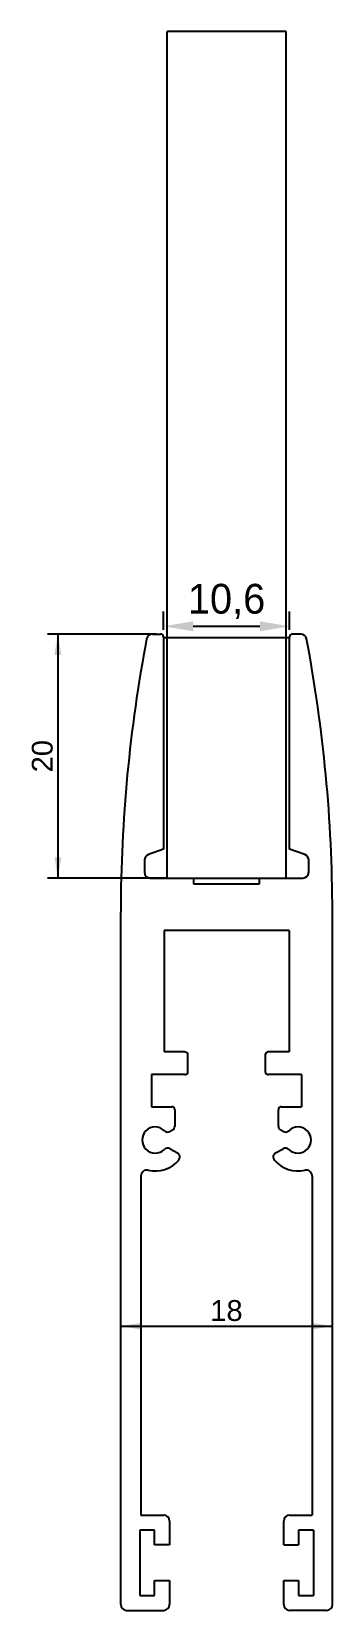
# Model space of a CAD drawing. Header units: millimetres. Extents: x -152 to 557, y 15 to 288.
# Drawn here: x -151.9 to -126.6, y 118.9 to 251.5 of the extents above; entities that cross this region are included whole.
import ezdxf
from ezdxf.enums import TextEntityAlignment as Align

# ---------------------------------------------------------------- set-up
doc = ezdxf.new("R2010")
doc.units = ezdxf.units.MM
for name, color, linetype in [('Default', 7, 'Continuous'), ('PINZA_ANTA_1', 7, 'Continuous'), ('VETRO_INIZIALE', 7, 'Continuous')]:
    doc.layers.add(name, color=color, linetype=linetype)
doc.styles.add('SEACAD_Arial', font='arial.ttf')
doc.dimstyles.new('ISO', dxfattribs={"dimtxt": 1.75, "dimasz": 1.75, "dimexe": 0.875, "dimexo": 0, "dimgap": 0.4375, "dimtad": 1, "dimtxsty": 'SEACAD_Arial', "dimblk1": '_SE_FILLED', "dimblk2": '_SE_FILLED', "dimsah": 1, "dimcen": 0.875, "dimadec": 0, "dimazin": 0, "dimtfac": 0.5, "dimtdec": 3, "dimtmove": 0, "dimatfit": 3, "dimfxl": 1, "dimarcsym": 0})
doc.dimstyles.new('ISO-25', dxfattribs={"dimtxt": 2.5, "dimasz": 2.5, "dimexe": 1.25, "dimexo": 0.625, "dimtad": 1, "dimtxsty": 'Standard', "dimcen": 2.5, "dimadec": 0, "dimazin": 0, "dimtfac": 1, "dimtmove": 0, "dimatfit": 3, "dimfxl": 1, "dimarcsym": 0})

# ---------------------------------------------------------------- blocks, each defined once
blk = doc.blocks.new('SE3')
at = {"layer": 'PINZA_ANTA_1', "color": 7, "linetype": 'Continuous'}
for p, q in [((-141.77, 200.95), (-141.09, 200.95)), ((-140.84, 200.7), (-140.84, 182.88)), ((-130.24, 182.88), (-130.24, 200.7)), ((-129.31, 200.95), (-129.99, 200.95)), ((-142.44, 181.95), (-142.44, 180.95)), ((-140.84, 182.88), (-142.11, 182.42)), ((-128.97, 182.42), (-130.24, 182.88)), ((-128.64, 180.95), (-128.64, 181.95)), ((-141.94, 180.45), (-140.54, 180.45)), ((-138.29, 179.95), (-138.29, 180.45)), ((-132.79, 180.45), (-132.79, 179.95)), ((-130.54, 180.45), (-129.14, 180.45)), ((-132.79, 179.95), (-138.29, 179.95)), ((-144.44, 119.45), (-144.44, 177.59)), ((-126.64, 119.45), (-126.64, 177.59)), ((-140.79, 176.05), (-140.79, 165.85)), ((-130.29, 176.05), (-140.79, 176.05)), ((-130.29, 176.05), (-130.29, 165.85)), ((-139.04, 165.85), (-140.79, 165.85)), ((-130.29, 165.85), (-132.04, 165.85)), ((-138.79, 164.2), (-138.79, 165.6)), ((-132.29, 165.6), (-132.29, 164.2)), ((-141.84, 163.95), (-141.84, 161.25)), ((-139.04, 163.95), (-141.84, 163.95)), ((-129.24, 163.95), (-132.04, 163.95)), ((-129.24, 163.95), (-129.24, 161.25)), ((-141.84, 161.25), (-140.14, 161.25)), ((-139.89, 161), (-139.89, 159.63)), ((-131.19, 159.63), (-131.19, 161)), ((-130.94, 161.25), (-129.24, 161.25)), ((-140.09, 159.28), (-140.29, 159.17)), ((-130.79, 159.17), (-130.99, 159.28)), ((-140.29, 157.72), (-139.67, 157.37)), ((-131.42, 157.37), (-130.79, 157.72)), ((-142.74, 155.43), (-142.74, 126.95)), ((-128.34, 155.43), (-128.34, 126.95)), ((-142.74, 126.95), (-140.84, 126.95)), ((-140.34, 126.45), (-140.34, 124.45)), ((-130.74, 124.45), (-130.74, 126.45)), ((-130.24, 126.95), (-128.34, 126.95)), ((-142.84, 125.7), (-142.84, 120.2)), ((-141.59, 125.7), (-142.84, 125.7)), ((-141.59, 124.45), (-141.59, 125.7)), ((-128.24, 125.7), (-129.49, 125.7)), ((-129.49, 125.7), (-129.49, 124.45)), ((-128.24, 125.7), (-128.24, 120.2)), ((-140.34, 124.45), (-141.59, 124.45)), ((-130.74, 124.45), (-129.49, 124.45)), ((-141.59, 121.45), (-140.34, 121.45)), ((-141.59, 120.2), (-141.59, 121.45)), ((-140.34, 121.45), (-140.34, 119.45)), ((-130.74, 119.45), (-130.74, 121.45)), ((-130.74, 121.45), (-129.49, 121.45)), ((-129.49, 121.45), (-129.49, 120.2)), ((-142.84, 120.2), (-141.59, 120.2)), ((-129.49, 120.2), (-128.24, 120.2)), ((-143.94, 118.95), (-140.84, 118.95)), ((-127.14, 118.95), (-130.24, 118.95))]:
    blk.add_line(p, q, dxfattribs=at)
for centre, radius, start, end in [((-19.44, 177.32), 125, 169.2938, 179.8756), ((-141.77, 200.45), 0.5, 90, 169.2938), ((-141.09, 200.7), 0.25, 0, 90), ((-129.99, 200.7), 0.25, 90, 180), ((-129.31, 200.45), 0.5, 10.7062, 90), ((-251.64, 177.32), 125, 0.1244, 10.7062), ((-141.94, 181.95), 0.5, 110, 180), ((-129.14, 181.95), 0.5, 0, 70), ((-141.94, 180.95), 0.5, 180, 270), ((-129.14, 180.95), 0.5, 270, 0), ((-139.04, 165.6), 0.25, 0, 90), ((-132.04, 165.6), 0.25, 90, 180), ((-139.04, 164.2), 0.25, 270, 0), ((-132.04, 164.2), 0.25, 180, 270), ((-140.14, 161), 0.25, 0, 90), ((-130.94, 161), 0.25, 90, 180), ((-141.54, 158.45), 1.1, 45.466, 314.534), ((-140.49, 159.52), 0.4, 225.466, 300), ((-140.29, 159.63), 0.4, 300, 0), ((-130.79, 159.63), 0.4, 180, 240), ((-130.59, 159.52), 0.4, 240, 314.534), ((-129.54, 158.45), 1.1, 225.466, 134.534), ((-141.54, 158.45), 2.6, 256.9496, 319.5243), ((-140.49, 157.38), 0.4, 60, 134.534), ((-139.87, 157.02), 0.4, 319.5239, 60), ((-131.22, 157.02), 0.4, 120, 220.4757), ((-129.54, 158.45), 2.6, 220.4757, 283.0504), ((-130.59, 157.38), 0.4, 45.466, 120), ((-142.24, 155.43), 0.5, 76.9502, 180), ((-128.84, 155.43), 0.5, 0, 103.0496), ((-140.84, 126.45), 0.5, 0, 90), ((-130.24, 126.45), 0.5, 90, 180), ((-143.94, 119.45), 0.5, 180, 270), ((-140.84, 119.45), 0.5, 270, 0), ((-130.24, 119.45), 0.5, 180, 270), ((-127.14, 119.45), 0.5, 270, 0)]:
    blk.add_arc(centre, radius, start, end, dxfattribs=at)
at = {"layer": 'VETRO_INIZIALE', "color": 7, "linetype": 'Continuous'}
for p, q in [((-140.54, 180.45), (-140.54, 251.55)), ((-130.54, 180.45), (-130.54, 251.55)), ((-140.54, 180.45), (-130.54, 180.45))]:
    blk.add_line(p, q, dxfattribs=at)
blk = doc.blocks.new('SE7')
at = {"layer": 'Default', "color": 7, "linetype": 'Continuous'}
blk.add_line((-130.54, 251.55), (-140.54, 251.55), dxfattribs=at)
blk = doc.blocks.new('SE6')
blk.add_blockref('SE7', (0, 0))
blk = doc.blocks.new('SE5')
at = {"layer": 'Default'}
blk.add_blockref('SE6', (0, 0), dxfattribs=at)
blk = doc.blocks.new('SE4')
blk.add_blockref('SE5', (0, 0))
blk = doc.blocks.new('DMBLK40')
at = {"layer": 'Default', "linetype": 'Continuous', "transparency": 16777216}
for points in [[(-142.69, 142.53), (-142.69, 143.11), (-144.44, 142.82)], [(-128.39, 142.53), (-126.64, 142.82), (-128.39, 143.11)]]:
    blk.add_hatch(color=7, dxfattribs=at).paths.add_polyline_path(points)
at = {"layer": 'Default', "color": 7, "linetype": 'Continuous', "transparency": 16777216}
blk.add_line((-144.44, 142.82), (-126.64, 142.82), dxfattribs=at)
at = {"layer": 'Default', "color": 7, "linetype": 'Continuous', "transparency": 16777216, "style": 'SEACAD_Arial'}
blk.add_text('18', height=1.75, dxfattribs=at).set_placement((-136.91, 145.01), align=Align.TOP_LEFT)
blk = doc.blocks.new('_SE_FILLED')
at = {"color": 0}
blk.add_line((0, 0), (-1, 0), dxfattribs=at)
blk.add_solid([(0, 0), (-1, -0.1665), (-1, 0.1665), (0, 0)], dxfattribs=at)
blk = doc.blocks.new('DMBLK41')
at = {"layer": 'Default', "linetype": 'Continuous', "transparency": 16777216}
for points in [[(-150.01, 199.2), (-149.43, 199.2), (-149.72, 200.95)], [(-150.01, 182.2), (-149.72, 180.45), (-149.43, 182.2)]]:
    blk.add_hatch(color=7, dxfattribs=at).paths.add_polyline_path(points)
at = {"layer": 'Default', "color": 7, "linetype": 'Continuous', "transparency": 16777216}
for p, q in [((-141.43, 200.95), (-150.59, 200.95)), ((-149.72, 200.95), (-149.72, 180.45)), ((-140.54, 180.45), (-150.59, 180.45))]:
    blk.add_line(p, q, dxfattribs=at)
at = {"layer": 'Default', "color": 7, "linetype": 'Continuous', "transparency": 16777216, "style": 'SEACAD_Arial'}
blk.add_text('20', height=1.75, rotation=90, dxfattribs=at).set_placement((-151.91, 189.33), align=Align.TOP_LEFT)
blk = doc.blocks.new('*D53')
at = {"color": 0, "lineweight": -2, "transparency": 16777216}
for p, q in [((-140.84, 201.29), (-140.84, 202.85)), ((-138.34, 201.6), (-132.74, 201.6)), ((-130.24, 201.29), (-130.24, 202.85))]:
    blk.add_line(p, q, dxfattribs=at)
at = {"color": 0, "transparency": 16777216}
for points in [[(-138.34, 202.02), (-138.34, 201.18), (-140.84, 201.6)], [(-132.74, 202.02), (-132.74, 201.18), (-130.24, 201.6)]]:
    blk.add_solid(points, dxfattribs=at)
at = {"layer": 'Defpoints', "color": 0, "transparency": 16777216}
for p in [(-130.24, 201.6), (-140.84, 200.66), (-130.24, 200.66)]:
    blk.add_point(p, dxfattribs=at)
at = {"color": 0, "transparency": 16777216, "insert": (-135.54, 203.68), "char_height": 2.5, "attachment_point": 5}
blk.add_mtext('10,6', dxfattribs=at)

msp = doc.modelspace()

# ---------------------------------------------------------------- linework, layer by layer
msp.add_line((-140.842, 200.663), (-130.242, 200.663))

# ---------------------------------------------------------------- block references
at = {"layer": 'Default'}
for name in ['SE3', 'SE4']:
    msp.add_blockref(name, (0, 0), dxfattribs=at)

# ---------------------------------------------------------------- dimensions: what is measured, and where the dimension line sits
dim = msp.add_linear_dim(base=(-130.242, 201.6), p1=(-140.842, 200.663), p2=(-130.242, 200.663), dimstyle='ISO-25')
dim.commit()
dim.dimension.update_dxf_attribs({"geometry": '*D53', "text_midpoint": (-135.542, 203.683)})
at = {"layer": 'Default', "color": 7, "linetype": 'Continuous'}
for base, p1, p2, angle, picture, middle, dimtype in [((-149.718088505, 180.446774127), (-141.433433106, 200.946774127), (-140.541887249, 180.446774127), 90, 'DMBLK41', (-149.718088505, 190.696773844), 160), ((-144.442, 142.819), (-144.442, 177.589), (-126.642, 177.589), 360, 'DMBLK40', (-135.542, 142.819), 161)]:
    dim = msp.add_linear_dim(base=base, p1=p1, p2=p2, angle=angle, text='\\A1;<>', dimstyle='ISO', override={"dimdec": 0}, dxfattribs=at)
    dim.commit()
    dim.dimension.update_dxf_attribs({"geometry": picture, "text_midpoint": middle, "dimtype": dimtype})

doc.saveas('drawing.dxf')
